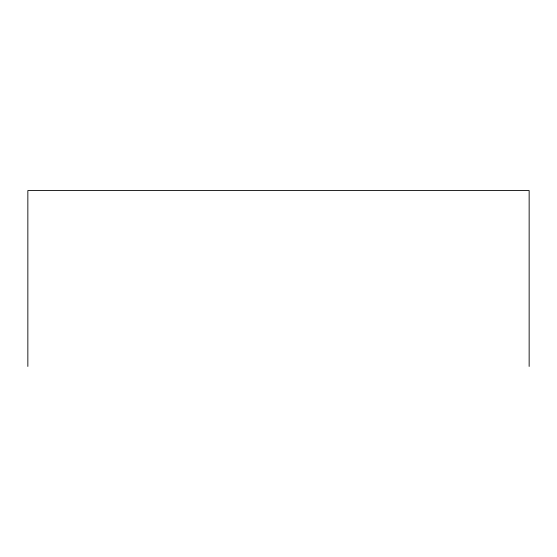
<?xml version="1.0" encoding="UTF-8"?>
<svg xmlns="http://www.w3.org/2000/svg" width="557" height="557" viewBox="0 0 557 557"><rect width="100%" height="100%" fill="white"/><g stroke="black" fill="none" stroke-linecap="round" stroke-linejoin="round"><path stroke-width="0.84" d="M529.15 366.436L529.15 190.564L27.85 190.564L27.85 366.436"/></g></svg>
